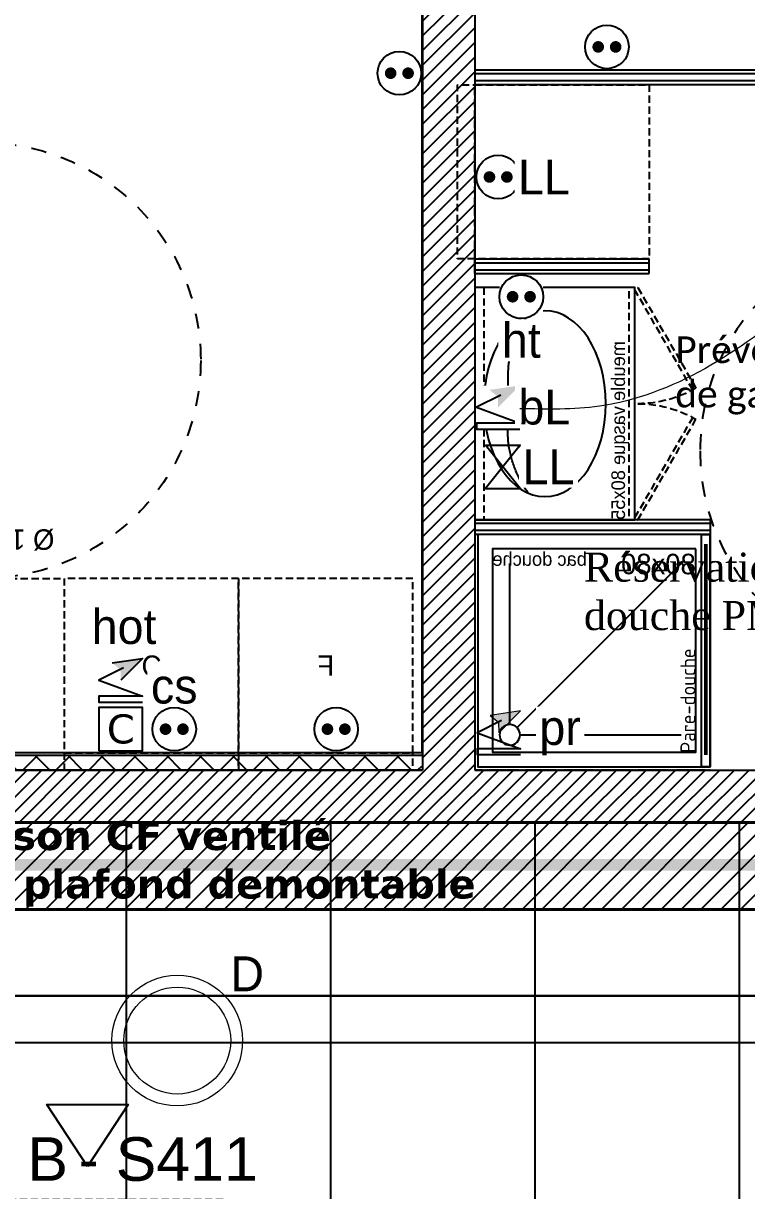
# Model space of a CAD drawing. Header units: centimetres. Extents: x -58072 to 12532, y -30603 to 6224.
# Drawn here: x 10409.8 to 10658.7, y 4155.5 to 4557.3 of the extents above; entities that cross this region are included whole.
import ezdxf

# ---------------------------------------------------------------- set-up
doc = ezdxf.new("R2010")
doc.units = ezdxf.units.CM
for name, pattern in [('prlm_gaz', [36, 24, -3, 0, -3, 0, -3, 0, -3]), ('Style de ligne -11', [0.347222, 0.20828, -0.138942]), ('Style de ligne -13', [0.147638, 0.098425, -0.049213]), ('Style de ligne -5', [0.20828, 0.069425, -0.138855]), ('VW-01', [0.41656, 0.20828, -0.20828])]:
    doc.linetypes.add(name, pattern=pattern)
for name, color, linetype in [('B Aménagement intérieur', 252, 'Continuous'), ('B BATI-équipement-sanitaires', 252, 'Continuous'), ('B faience', 252, 'Style de ligne -11'), ('B Faux plafonds', 252, 'Continuous'), ('B Faux plafonds_Hatch', 9, 'Continuous'), ('B GÈnÈral_Hatch', 252, 'Continuous'), ('B Général', 252, 'Continuous'), ('C ANNOTATIONS-PMR', 252, 'Style de ligne -5'), ('C ANNOTATIONS-prestations', 252, 'Continuous'), ('C ANNOTATIONS-prestations_Hatch', 252, 'Continuous'), ('C ANNOTATIONS-texte', 252, 'Continuous'), ('D SURFACES-shab', 252, 'Continuous'), ('F REMPLISSAGE-vert clair', 252, 'Continuous'), ('F REMPLISSAGE-vert foncé', 252, 'Continuous'), ('prlm-EAU-EF', 161, 'Continuous'), ('prlm-MOD', 7, 'Continuous'), ('prlm-MOD-PB', 123, 'Continuous')]:
    doc.layers.add(name, color=color, linetype=linetype)
doc.layers.add('prlm-ELEC-CFO', color=1, linetype='Continuous', lineweight=25)
doc.layers.add('prlm-GAZ', color=2, linetype='Continuous', lineweight=25)
doc.styles.add('Arial', font='arial.ttf', dxfattribs={"height": 12})
doc.styles.add('Eurostile', font='Eurosti.TTF')
doc.styles.add('Eurostile (italic)', font='Eurostib.TTF')
doc.styles.add('prlm-chauff', font='trebucbi.ttf', dxfattribs={"height": 18})
doc.styles.add('prlm-elec-cfo', font='comic.ttf', dxfattribs={"height": 12})
doc.styles.add('prlm-mod', font='cambriaz.ttf', dxfattribs={"height": 18})
doc.styles.add('prlm-vmc', font='pala.ttf', dxfattribs={"height": 14})
doc.styles.get("Standard").update_dxf_attribs({"font": 'isocp.shx', "height": 12})
pattern_1 = [(45, (0, 0), (2.4253472, -2.6458333), [])]

# ---------------------------------------------------------------- blocks, each defined once
blk = doc.blocks.new('B 60.Rond 150_PMR')
at = {"layer": 'B Général', "linetype": 'VW-01', "ltscale": 25.4}
blk.add_circle((0, 0), 75, dxfattribs=at)
at = {"layer": 'B Général', "insert": (-61.5, 0), "char_height": 7.056, "attachment_point": 5, "rotation": 90, "line_spacing_factor": 0.894578, "style": 'Eurostile (italic)'}
blk.add_mtext('Ø 150 PMR', dxfattribs=at)
blk = doc.blocks.new('B 60.Lave Linge')
at = {"layer": 'B Général', "linetype": 'Style de ligne -13', "ltscale": 25.4, "flags": 128}
blk.add_lwpolyline([(-29.47, 30), (-29.47, 36), (30.53, 36), (30.53, 30)], dxfattribs=at)
blk.add_lwpolyline([(-29.47, 30), (30.53, 30), (30.53, -30), (-29.47, -30)], close=True, dxfattribs=at)
at = {"layer": 'B Général', "insert": (0, 0), "char_height": 7.056, "attachment_point": 5, "line_spacing_factor": 0.894578, "style": 'Eurostile'}
blk.add_mtext('LL', dxfattribs=at)
blk = doc.blocks.new('B 60.Frigo')
at = {"layer": 'B Général', "linetype": 'Style de ligne -13', "ltscale": 25.4, "flags": 128}
blk.add_lwpolyline([(-30, 30), (30, 30), (30, -30), (-30, -30)], close=True, dxfattribs=at)
blk.add_lwpolyline([(30, -30), (30, -36), (-30, -36), (-30, -30)], dxfattribs=at)
at = {"layer": 'B Général', "insert": (0, 0), "char_height": 7.06, "attachment_point": 5, "line_spacing_factor": 0.894578, "style": 'Eurostile'}
blk.add_mtext('F', dxfattribs=at)
blk = doc.blocks.new('B 60.Cuisson')
at = {"layer": 'B Général', "linetype": 'Style de ligne -13', "ltscale": 25.4, "flags": 128}
blk.add_lwpolyline([(-30, 30), (-30, 36), (30, 36), (30, 30)], dxfattribs=at)
blk.add_lwpolyline([(-30, 30), (30, 30), (30, -30), (-30, -30)], close=True, dxfattribs=at)
at = {"layer": 'B Général', "insert": (0, 0), "char_height": 7.06, "attachment_point": 5, "line_spacing_factor": 0.894578, "style": 'Eurostile'}
blk.add_mtext('C', dxfattribs=at)
blk = doc.blocks.new('B 60.T2 S307 (2D)')
at = {"layer": 'B GÈnÈral_Hatch', "linetype": 'Continuous'}
h = blk.add_hatch(dxfattribs=at)
h.set_pattern_fill('02_ISOLANT', color=256, style=0, pattern_type=2)
h.set_pattern_definition([(45, (0, 0), (-5.65685, 5.65685), []), (135, (0, 0), (5.65685, 5.65685), [])])
h.paths.add_polyline_path([(53.81, -286.49), (53.81, -291.49), (356.81, -291.49), (356.81, -286.49)])
at = {"layer": 'B Général', "linetype": 'Continuous'}
for p, q in [((53.81, -285.49), (356.81, -285.49)), ((53.81, -285.49), (356.81, -285.49)), ((53.81, -286.49), (356.81, -286.49)), ((53.81, -291.49), (356.81, -291.49)), ((53.81, -291.49), (356.81, -291.49))]:
    blk.add_line(p, q, dxfattribs=at)
at = {"layer": 'D SURFACES-shab', "lineweight": 18, "flags": 128}
blk.add_lwpolyline([(53.81, -225.58), (53.81, -285.49), (356.81, -285.59), (356.81, 291.51), (4.57, 291.51), (4.57, 34.39), (4.57, 34.39), (4.57, -30.61), (4.57, -30.61), (4.57, -158.57), (34.57, -158.57), (34.57, -225.59)], close=True, dxfattribs=at)
at = {"layer": 'B Général', "rotation": 180}
blk.add_blockref('B 60.Lave Linge', (204.34, -255.59), dxfattribs=at)
at = {"layer": 'B Général', "xscale": -1, "rotation": 180}
blk.add_blockref('B 60.Cuisson', (263.81, -255.59), dxfattribs=at)
at = {"layer": 'B Général', "xscale": -1}
blk.add_blockref('B 60.Frigo', (323.81, -255.59), dxfattribs=at)
at = {"layer": 'C ANNOTATIONS-PMR', "ltscale": 25.4, "rotation": 90}
blk.add_blockref('B 60.Rond 150_PMR', (205.77, -150.59), dxfattribs=at)
blk = doc.blocks.new('B 60.PP 93_204 PF1_2h mur20')
at = {"layer": 'B GÈnÈral_Hatch', "linetype": 'Continuous'}
h = blk.add_hatch(dxfattribs=at)
h.set_pattern_fill('50_BETON', color=256, style=0, pattern_type=2)
h.set_pattern_definition(pattern_1)
edge = h.paths.add_edge_path()
edge.add_line((-51.6, -8.95), (-50.94, -8.37))
edge.add_line((-50.94, -8.37), (-50.93, -8.36))
edge.add_arc((-50.79, -8.52), 0.2, 48.9909, 131.0091, ccw=False)
edge.add_line((-50.66, -8.36), (-50.65, -8.37))
edge.add_line((-50.65, -8.37), (-50.1, -8.86))
edge.add_line((-50.1, -8.86), (-50.1, -8.86))
edge.add_arc((-50.06, -8.82), 0.05, 228.9909, 270)
edge.add_line((-50.06, -8.87), (-50.06, -8.87))
edge.add_line((-50.06, -8.87), (-46.7, -8.87))
edge.add_line((-46.7, -8.87), (-46.69, -8.87))
edge.add_arc((-46.69, -8.83), 0.0435, 270, 360)
edge.add_line((-46.65, -8.83), (-46.65, 2.7))
edge.add_arc((-46.48, 2.7), 0.174, 90, 180, ccw=False)
edge.add_line((-46.48, 2.87), (-46.45, 2.87))
edge.add_line((-46.45, 2.87), (-44.9, 2.87))
edge.add_line((-44.9, 2.87), (-44.89, 2.87))
edge.add_arc((-44.89, 2.91), 0.0435, 270, 360)
edge.add_line((-44.85, 2.91), (-44.85, 5.96))
edge.add_arc((-44.89, 5.96), 0.0435, 0, 90)
edge.add_line((-44.89, 6), (-44.9, 6))
edge.add_line((-44.9, 6), (-46.45, 6))
edge.add_line((-46.45, 6), (-46.48, 6))
edge.add_arc((-46.48, 6.17), 0.174, 180, 270, ccw=False)
edge.add_line((-46.65, 6.17), (-46.65, 8.83))
edge.add_arc((-46.69, 8.83), 0.0435, 0, 90)
edge.add_line((-46.69, 8.87), (-46.7, 8.87))
edge.add_line((-46.7, 8.87), (-50.06, 8.87))
edge.add_line((-50.06, 8.87), (-50.06, 8.87))
edge.add_arc((-50.06, 8.82), 0.05, 90, 131.0091)
edge.add_line((-50.1, 8.86), (-50.1, 8.86))
edge.add_line((-50.1, 8.86), (-50.65, 8.37))
edge.add_line((-50.65, 8.37), (-50.66, 8.37))
edge.add_arc((-50.79, 8.52), 0.2, 233.0967, 311.0091, ccw=False)
edge.add_line((-50.91, 8.36), (-50.92, 8.36))
edge.add_line((-50.92, 8.36), (-51.44, 8.81))
edge.add_line((-51.44, 8.81), (-51.44, 8.81))
edge.add_line((-51.44, 8.81), (-51.6, 8.95))
edge.add_line((-51.6, 8.95), (-51.6, -8.95))
h = blk.add_hatch(dxfattribs=at)
h.set_pattern_fill('50_BETON', color=256, style=0, pattern_type=2)
h.set_pattern_definition(pattern_1)
edge = h.paths.add_edge_path()
edge.add_line((51.6, -8.95), (50.94, -8.37))
edge.add_line((50.94, -8.37), (50.93, -8.36))
edge.add_arc((50.79, -8.52), 0.2, 48.9909, 131.0091)
edge.add_line((50.66, -8.36), (50.65, -8.37))
edge.add_line((50.65, -8.37), (50.1, -8.86))
edge.add_line((50.1, -8.86), (50.1, -8.86))
edge.add_arc((50.06, -8.82), 0.05, 270, 311.0091, ccw=False)
edge.add_line((50.06, -8.87), (50.06, -8.87))
edge.add_line((50.06, -8.87), (46.7, -8.87))
edge.add_line((46.7, -8.87), (46.69, -8.87))
edge.add_arc((46.69, -8.83), 0.0435, 180, 270, ccw=False)
edge.add_line((46.65, -8.83), (46.65, 2.7))
edge.add_arc((46.48, 2.7), 0.174, 0, 90)
edge.add_line((46.48, 2.87), (46.45, 2.87))
edge.add_line((46.45, 2.87), (44.9, 2.87))
edge.add_line((44.9, 2.87), (44.89, 2.87))
edge.add_arc((44.89, 2.91), 0.0435, 180, 270, ccw=False)
edge.add_line((44.85, 2.91), (44.85, 5.96))
edge.add_arc((44.89, 5.96), 0.0435, 90, 180, ccw=False)
edge.add_line((44.89, 6), (44.9, 6))
edge.add_line((44.9, 6), (46.45, 6))
edge.add_line((46.45, 6), (46.48, 6))
edge.add_arc((46.48, 6.17), 0.174, 270, 360)
edge.add_line((46.65, 6.17), (46.65, 8.83))
edge.add_arc((46.69, 8.83), 0.0435, 90, 180, ccw=False)
edge.add_line((46.69, 8.87), (46.7, 8.87))
edge.add_line((46.7, 8.87), (50.06, 8.87))
edge.add_line((50.06, 8.87), (50.06, 8.87))
edge.add_arc((50.06, 8.82), 0.05, 48.9909, 90, ccw=False)
edge.add_line((50.1, 8.86), (50.1, 8.86))
edge.add_line((50.1, 8.86), (50.65, 8.37))
edge.add_line((50.65, 8.37), (50.66, 8.37))
edge.add_arc((50.79, 8.52), 0.2, 228.9909, 306.9033)
edge.add_line((50.91, 8.36), (50.92, 8.36))
edge.add_line((50.92, 8.36), (51.44, 8.81))
edge.add_line((51.44, 8.81), (51.44, 8.81))
edge.add_line((51.44, 8.81), (51.6, 8.95))
edge.add_line((51.6, 8.95), (51.6, -8.95))
at = {"layer": 'B Général', "linetype": 'Style de ligne -13', "ltscale": 25.4}
for p, q in [((46.7, 9), (-46.7, 9)), ((46.7, -9), (-46.7, -9))]:
    blk.add_line(p, q, dxfattribs=at)
at = {"layer": 'B Général', "linetype": 'Continuous', "flags": 128}
for points in [[(45, 12), (48.5, 12), (48.5, 10), (50, 10), (50.01, 106), (48.51, 106), (48.51, 104), (45.01, 104)], [(0, -20.5), (-14, -41.85), (14, -41.85)]]:
    blk.add_lwpolyline(points, close=True, dxfattribs=at)
for points in [[(-46.5, 8.83), (-46.5, 6.17, 0.414214), (-46.46, 6.13), (-46.45, 6.13), (-44.9, 6.13), (-44.87, 6.13, -0.414214), (-44.7, 5.96), (-44.7, 2.91, -0.414214), (-44.87, 2.74), (-44.9, 2.74), (-46.45, 2.74), (-46.46, 2.74, 0.414214), (-46.5, 2.7), (-46.5, -8.83, -0.414214), (-46.67, -9), (-46.7, -9), (-50.06, -9), (-50.07, -9, -0.18087), (-50.2, -8.95), (-50.2, -8.95), (-50.76, -8.47), (-50.76, -8.46, 0.373975), (-50.83, -8.46), (-50.83, -8.47), (-51.49, -9.04), (-51.6, -8.95), (-50.94, -8.37), (-50.93, -8.36, -0.373975), (-50.66, -8.36), (-50.65, -8.37), (-50.1, -8.86), (-50.1, -8.86, 0.18087), (-50.06, -8.87), (-50.06, -8.87), (-46.7, -8.87), (-46.69, -8.87, 0.414214), (-46.65, -8.83), (-46.65, 2.7, -0.414214), (-46.48, 2.87), (-46.45, 2.87), (-44.9, 2.87), (-44.89, 2.87, 0.414214), (-44.85, 2.91), (-44.85, 5.96, 0.414214), (-44.89, 6), (-44.9, 6), (-46.45, 6), (-46.48, 6, -0.414214), (-46.65, 6.17), (-46.65, 8.83, 0.414214), (-46.69, 8.87), (-46.7, 8.87), (-50.06, 8.87), (-50.06, 8.87, 0.18087), (-50.1, 8.86), (-50.1, 8.86), (-50.65, 8.37), (-50.66, 8.37, -0.353689), (-50.91, 8.36), (-50.92, 8.36), (-51.44, 8.81), (-51.44, 8.81), (-51.6, 8.95), (-51.49, 9.04), (-50.88, 8.51, 0.385556), (-50.77, 8.46), (-50.76, 8.47), (-50.2, 8.95), (-50.2, 8.95, -0.18087), (-50.07, 9), (-50.06, 9), (-46.7, 9), (-46.67, 9, -0.414214)], [(46.5, 8.83), (46.5, 6.17, -0.414214), (46.46, 6.13), (46.45, 6.13), (44.9, 6.13), (44.87, 6.13, 0.414214), (44.7, 5.96), (44.7, 2.91, 0.414214), (44.87, 2.74), (44.9, 2.74), (46.45, 2.74), (46.46, 2.74, -0.414214), (46.5, 2.7), (46.5, -8.83, 0.414214), (46.67, -9), (46.7, -9), (50.06, -9), (50.07, -9, 0.18087), (50.2, -8.95), (50.2, -8.95), (50.76, -8.47), (50.76, -8.46, -0.373975), (50.83, -8.46), (50.83, -8.47), (51.49, -9.04), (51.6, -8.95), (50.94, -8.37), (50.93, -8.36, 0.373975), (50.66, -8.36), (50.65, -8.37), (50.1, -8.86), (50.1, -8.86, -0.18087), (50.06, -8.87), (50.06, -8.87), (46.7, -8.87), (46.69, -8.87, -0.414214), (46.65, -8.83), (46.65, 2.7, 0.414214), (46.48, 2.87), (46.45, 2.87), (44.9, 2.87), (44.89, 2.87, -0.414214), (44.85, 2.91), (44.85, 5.96, -0.414214), (44.89, 6), (44.9, 6), (46.45, 6), (46.48, 6, 0.414214), (46.65, 6.17), (46.65, 8.83, -0.414214), (46.69, 8.87), (46.7, 8.87), (50.06, 8.87), (50.06, 8.87, -0.18087), (50.1, 8.86), (50.1, 8.86), (50.65, 8.37), (50.66, 8.37, 0.353689), (50.91, 8.36), (50.92, 8.36), (51.44, 8.81), (51.44, 8.81), (51.6, 8.95), (51.49, 9.04), (50.88, 8.51, -0.385556), (50.77, 8.46), (50.76, 8.47), (50.2, 8.95), (50.2, 8.95, 0.18087), (50.07, 9), (50.06, 9), (46.7, 9), (46.67, 9, 0.414214)]]:
    blk.add_lwpolyline(points, format="xyb", close=True, dxfattribs=at)
at = {"layer": 'B Général', "linetype": 'Continuous'}
blk.add_circle((48.5, 9.5), 0.5, dxfattribs=at)
blk.add_arc((48.5, 9.5), 94.5, 90, 181.2323, dxfattribs=at)
at = {"layer": 'C ANNOTATIONS-prestations', "insert": (25.17, 12.23), "char_height": 7.056, "attachment_point": 1, "rotation": 90, "line_spacing_factor": 0.894578, "style": 'Eurostile'}
blk.add_mtext('PP 93*204\\PPF 1/2h\\P', dxfattribs=at)
blk = doc.blocks.new('xi.pdch')
at = {"layer": 'prlm-MOD', "color": 0, "linetype": 'ByBlock', "lineweight": -2, "ltscale": 50}
blk.add_lwpolyline([(-32.52, -3.22), (-32.52, -0.19), (47.48, -0.19), (47.48, -3.22)], close=True, dxfattribs=at)
at = {"layer": 'prlm-MOD', "color": 0, "linetype": 'ByBlock', "lineweight": 5, "ltscale": 50, "const_width": 1.3}
blk.add_lwpolyline([(-28.4, -1.71), (44.13, -1.71), (44.13, -1.71)], dxfattribs=at)
at = {"layer": 'prlm-MOD', "color": 0, "insert": (-27.71, 7.06), "char_height": 5.1497, "width": 137.3149, "attachment_point": 1}
blk.add_mtext('Pare-douche', dxfattribs=at)
blk = doc.blocks.new('xi.txt-trappes3cep')
at = {"layer": 'prlm-MOD-PB', "insert": (0, 0), "char_height": 10, "width": 184.9463, "attachment_point": 1, "rotation": 360, "style": 'prlm-chauff'}
blk.add_mtext('{\\fCalibri|b0|i0|c0|p34;\\H0.91667x;Prévoir trappe de visite en pied de gaine des conduits 3CEP}', dxfattribs=at)
blk = doc.blocks.new('xi.attdchpmr')
at = {"layer": 'prlm-MOD-PB', "insert": (0, 0), "char_height": 10, "width": 140.3781, "attachment_point": 1, "rotation": 360, "style": 'prlm-vmc'}
blk.add_mtext('Réservation pour douche PMR', dxfattribs=at)
blk = doc.blocks.new('xi.PC')
at = {"color": 0, "lineweight": 5}
blk.add_wipeout([(-7.5, -7.5), (7.5, -7.5), (7.5, 7.5), (-7.5, 7.5)], dxfattribs=at).dxf.layer = 'prlm-ELEC-CFO'
at = {"layer": 'prlm-ELEC-CFO', "color": 0, "linetype": 'ByBlock', "lineweight": 5, "const_width": 2}
for points in [[(-4, 0, 1), (-2, 0, 1)], [(2, 0, 1), (4, 0, 1)]]:
    blk.add_lwpolyline(points, format="xyb", close=True, dxfattribs=at)
at = {"layer": 'prlm-ELEC-CFO', "color": 0, "linetype": 'ByBlock', "lineweight": -2}
blk.add_circle((0, 0), 7.5, dxfattribs=at)
blk = doc.blocks.new('xi.SF32')
at = {"layer": 'prlm-ELEC-CFO', "color": 0, "flags": 128}
blk.add_lwpolyline([(-7.5, -7.5), (7.5, -7.5), (7.5, 7.5), (-7.5, 7.5)], close=True, dxfattribs=at)
at = {"layer": 'prlm-ELEC-CFO', "color": 0, "linetype": 'ByBlock', "insert": (0, 0), "char_height": 10, "width": 11.36, "attachment_point": 5}
blk.add_mtext('{\\fVerdana|b0|i0|c0|p34;C}', dxfattribs=at)
blk = doc.blocks.new('xi.PCS')
at = {"color": 0, "lineweight": 5}
blk.add_wipeout([(-7.5, -7.5), (7.5, -7.5), (7.5, 7.5), (-7.5, 7.5)], dxfattribs=at).dxf.layer = 'prlm-ELEC-CFO'
at = {"layer": 'prlm-ELEC-CFO', "color": 0, "linetype": 'ByBlock', "lineweight": 5, "const_width": 2}
for points in [[(-4, 0, 1), (-2, 0, 1)], [(2, 0, 1), (4, 0, 1)]]:
    blk.add_lwpolyline(points, format="xyb", close=True, dxfattribs=at)
at = {"layer": 'prlm-ELEC-CFO', "color": 0, "linetype": 'ByBlock', "lineweight": -2}
blk.add_circle((0, 0), 7.5, dxfattribs=at)
blk = doc.blocks.new('xi.BL')
at = {"color": 0, "lineweight": 5}
blk.add_wipeout([(-7.5, -7.5), (7.5, -7.5), (7.5, 7.5), (-7.5, 7.5)], dxfattribs=at).dxf.layer = 'prlm-ELEC-CFO'
at = {"layer": 'prlm-ELEC-CFO', "lineweight": 5}
blk.add_hatch(color=0, dxfattribs=at).paths.add_polyline_path([(-3, 6), (-0.1, 3.7), (0, 0), (7.5, 7.5)])
at = {"layer": 'prlm-ELEC-CFO', "color": 0}
blk.add_lwpolyline([(0.95, 4.23), (-7.5, 0), (7.5, -5.5), (-7.5, -5.5), (-7.5, -7.5), (7.5, -7.5)], dxfattribs=at)
blk = doc.blocks.new('xi.PCHT')
at = {"color": 0, "lineweight": 5}
blk.add_wipeout([(-7.5, -7.5), (7.5, -7.5), (7.5, 7.5), (-7.5, 7.5)], dxfattribs=at).dxf.layer = 'prlm-ELEC-CFO'
at = {"layer": 'prlm-ELEC-CFO', "color": 0, "linetype": 'ByBlock', "lineweight": 5, "const_width": 2}
for points in [[(-4, 0, 1), (-2, 0, 1)], [(2, 0, 1), (4, 0, 1)]]:
    blk.add_lwpolyline(points, format="xyb", close=True, dxfattribs=at)
at = {"layer": 'prlm-ELEC-CFO', "color": 0, "linetype": 'ByBlock', "lineweight": -2}
blk.add_circle((0, 0), 7.5, dxfattribs=at)
blk = doc.blocks.new('xi.PR')
at = {"layer": 'prlm-ELEC-CFO', "lineweight": 5}
blk.add_hatch(color=0, dxfattribs=at).paths.add_polyline_path([(-3, 6), (-0.1, 3.7), (0, 0), (7.5, 7.5)])
at = {"layer": 'prlm-ELEC-CFO', "color": 0}
blk.add_lwpolyline([(0.95, 4.23), (-7.5, 0), (7.5, -5.5), (-7.5, -5.5), (-7.5, -7.5), (7.5, -7.5)], dxfattribs=at)
at = {"layer": 'prlm-ELEC-CFO', "color": 0, "lineweight": 5, "flags": 128}
blk.add_lwpolyline([(-3, 6), (-0.1, 3.7), (0, 0), (7.5, 7.5)], close=True, dxfattribs=at)
blk = doc.blocks.new('xi.LL')
at = {"color": 0, "lineweight": 5}
blk.add_wipeout([(-7.5, -7.5), (7.5, -7.5), (7.5, 7.5), (-7.5, 7.5)], dxfattribs=at).dxf.layer = 'prlm-ELEC-CFO'
at = {"layer": 'prlm-ELEC-CFO', "color": 0, "linetype": 'ByBlock', "lineweight": 5, "const_width": 2}
for points in [[(-4, 0, 1), (-2, 0, 1)], [(2, 0, 1), (4, 0, 1)]]:
    blk.add_lwpolyline(points, format="xyb", close=True, dxfattribs=at)
at = {"layer": 'prlm-ELEC-CFO', "color": 0, "linetype": 'ByBlock', "lineweight": -2}
blk.add_circle((0, 0), 7.5, dxfattribs=at)
blk = doc.blocks.new('xi.LLrob')
at = {"layer": 'prlm-EAU-EF', "color": 0}
blk.add_lwpolyline([(-6, 7.5), (6, 7.5), (-6, -7.5), (6, -7.5)], close=True, dxfattribs=at)
blk = doc.blocks.new('xi.hot')
at = {"layer": 'prlm-ELEC-CFO', "lineweight": 5}
blk.add_hatch(color=0, dxfattribs=at).paths.add_polyline_path([(-3, 6), (-0.1, 3.7), (0, 0), (7.5, 7.5)])
at = {"layer": 'prlm-ELEC-CFO', "color": 0}
for points in [[(0.95, 4.23), (-7.5, 0), (7.5, -5.5), (-7.5, -5.5), (-7.5, -7.5), (7.5, -7.5)], [(-3, 6), (7.5, 7.5), (0, 0)]]:
    blk.add_lwpolyline(points, dxfattribs=at)
blk = doc.blocks.new('xi.lumD')
at = {"layer": 'prlm-ELEC-CFO', "color": 0, "linetype": 'ByBlock', "lineweight": 13}
for radius in [22.49, 18.39]:
    blk.add_circle((0, 0), radius, dxfattribs=at)
blk = doc.blocks.new('B 60.Bac douche 80.80')
at = {"layer": 'B faience', "lineweight": 18, "flags": 128}
blk.add_lwpolyline([(-41, -40), (40, -40), (40, 41)], dxfattribs=at)
at = {"layer": 'B Général', "linetype": 'Continuous'}
for p, q in [((25.5, -25.5), (-31, 31)), ((28, -24.46), (28, 31)), ((24.46, -28), (-31, -28))]:
    blk.add_line(p, q, dxfattribs=at)
at = {"layer": 'B Général', "linetype": 'Continuous', "flags": 128}
for points in [[(-41, 41), (39, 41), (39, -39), (-41, -39)], [(-36, 36), (34, 36), (34, -34), (-36, -34)]]:
    blk.add_lwpolyline(points, close=True, dxfattribs=at)
at = {"layer": 'B Général', "linetype": 'Continuous'}
blk.add_circle((28, -28), 3.54, dxfattribs=at)
at = {"layer": 'B Général', "insert": (-36, 30.76), "char_height": 7.056, "width": 35, "attachment_point": 4, "line_spacing_factor": 0.894578, "style": 'Eurostile'}
blk.add_mtext('80x80', dxfattribs=at)
at = {"layer": 'C ANNOTATIONS-prestations', "insert": (34, 32.51), "char_height": 4.7037, "width": 70, "attachment_point": 6, "line_spacing_factor": 0.894578, "style": 'Eurostile'}
blk.add_mtext('bac douche ', dxfattribs=at)
blk = doc.blocks.new('B 60.Groupe-3-1')
at = {"layer": 'B Général', "linetype": 'Continuous'}
for centre, major_axis, ratio in [((0, -24.07), (32, 0), 0.65625), ((0, -6.97), (1.5, 0), 1), ((0, -17.15), (2.5, 0), 1)]:
    blk.add_ellipse(centre, major_axis=major_axis, ratio=ratio, dxfattribs=at)
for points in [[(-30.82, -18.37), (-20.7, -11.37), (-9.74, -11.32), (-4.71, -11.3), (0, -11.3)], [(30.82, -18.37), (20.7, -11.37), (9.74, -11.32), (4.71, -11.3), (0, -11.3)]]:
    blk.add_open_spline(points, degree=2, knots=[0, 0, 0, 1, 1, 2, 2, 2], dxfattribs=at)
blk.add_open_spline([(-30.45, -17.59), (-30.5, -17.61), (-30.55, -17.64)], degree=2, dxfattribs=at)
blk = doc.blocks.new('B 60.meuble vasque 80x60')
at = {"layer": 'B BATI-équipement-sanitaires', "linetype": 'Style de ligne -13', "ltscale": 25.4, "flags": 128}
for points in [[(-40, -3.07), (40, -3.07), (40, -53.07), (-40, -53.07)], [(-40, -56.07), (-5.36, -76.07), (-4.71, -74.94), (-39.35, -54.94)], [(40, -56.07), (5.36, -76.07), (4.71, -74.94), (39.35, -54.94)]]:
    blk.add_lwpolyline(points, close=True, dxfattribs=at)
at = {"layer": 'B BATI-équipement-sanitaires', "linetype": 'Style de ligne -13', "ltscale": 25.4}
for centre, start, end in [((-40, -56.07), 330, 0), ((40, -56.07), 180, 210)]:
    blk.add_arc(centre, 40, start, end, dxfattribs=at)
at = {"layer": 'B Général', "flags": 128}
blk.add_lwpolyline([(-40, 0), (40, 0), (40, -55), (-40, -55)], close=True, dxfattribs=at)
at = {"layer": 'B Général'}
blk.add_blockref('B 60.Groupe-3-1', (0, 0), dxfattribs=at)
at = {"layer": 'C ANNOTATIONS-prestations', "insert": (40, -53.07), "char_height": 4.7037, "width": 80, "attachment_point": 9, "line_spacing_factor": 0.894578, "style": 'Eurostile'}
blk.add_mtext('meuble vasque 80x55', dxfattribs=at)

msp = doc.modelspace()

# ---------------------------------------------------------------- hatches: boundary and pattern name
at = {"layer": 'B Faux plafonds_Hatch', "linetype": 'Continuous'}
h = msp.add_hatch(dxfattribs=at)
h.set_pattern_fill('F_P__SOFFITE', color=256, style=0, pattern_type=2)
h.set_pattern_definition([(45, (0, 0.2205), (-3.5277778, 3.3072917), [])])
h.paths.add_polyline_path([(9434.485, 4137.39), (9404.485, 4137.39), (9404.485, 4252.368), (9190.796, 4252.368), (9190.796, 4137.39), (9189.484, 4137.39), (9189.484, 3716.389), (9190.796, 3716.389), (9190.796, 2350.491), (9160.796, 2350.491), (9160.796, 4282.223), (9171, 4282.223), (9171, 4282.368), (11431.445, 4282.368), (11431.445, 4252.368), (9434.485, 4252.368)])
at = {"layer": 'B GÈnÈral_Hatch', "linetype": 'Continuous'}
h = msp.add_hatch(dxfattribs=at)
h.set_pattern_fill('50_BETON', color=256, style=0, pattern_type=2)
h.set_pattern_definition(pattern_1)
h.paths.add_polyline_path([(10547.178, 4300.316), (10565.178, 4300.317), (10565.178, 4893.389), (10547.178, 4893.389)])
h = msp.add_hatch(dxfattribs=at)
h.set_pattern_fill('50_BETON', color=256, style=0, pattern_type=2)
h.set_pattern_definition(pattern_1)
h.paths.add_polyline_path([(10185.388, 4300.293), (10185.389, 4282.293), (10908.456, 4282.339), (10908.455, 4300.339)])
at = {"layer": 'C ANNOTATIONS-prestations_Hatch', "linetype": 'Continuous'}
h = msp.add_hatch(dxfattribs=at)
h.set_pattern_fill('DALETTES TERRASSE 50X50', color=256, scale=1.406016, style=0, pattern_type=2)
h.set_pattern_definition([(0, (9531.354, 4152.3), (4e-15, -70.3008), []), (-90, (9531.354, 4152.3), (70.3008, 0), [])])
h.paths.add_polyline_path([(8944.484, 4282.216), (8944.484, 4137.39), (9060.484, 4137.39), (9060.484, 2350.491), (9190.484, 2350.491), (9190.796, 3716.389), (9189.484, 3716.389), (9189.484, 4137.39), (9812.484, 4137.39), (9812.484, 4152.352), (11301.042, 4152.352), (11301.042, 2971.388), (11431.443, 2971.388), (11431.445, 4152.297), (11431.445, 4282.297)])

# ---------------------------------------------------------------- linework, layer by layer
at = {"layer": 'B Faux plafonds', "linetype": 'VW-01', "ltscale": 25.4, "flags": 128}
msp.add_lwpolyline([(9434.485, 4137.39), (9404.485, 4137.39), (9404.485, 4252.368), (9190.796, 4252.368), (9190.796, 4137.39), (9189.484, 4137.39), (9189.484, 3716.389), (9190.796, 3716.389), (9190.796, 2350.491), (9160.796, 2350.491), (9160.796, 4282.223), (9171, 4282.223), (9171, 4282.368), (11431.445, 4282.368), (11431.445, 4252.368), (9434.485, 4252.368)], close=True, dxfattribs=at)
at = {"layer": 'B Général', "linetype": 'Continuous', "lineweight": 18}
for p, q in [((10547.178, 4883.389), (10547.178, 4300.316)), ((10565.178, 4883.389), (10565.178, 4300.317)), ((10185.388, 4300.293), (10547.178, 4300.316)), ((10565.178, 4300.317), (10908.455, 4300.339)), ((10185.389, 4282.293), (10908.456, 4282.339))]:
    msp.add_line(p, q, dxfattribs=at)
at = {"layer": 'B Général', "linetype": 'Continuous'}
for p, q in [((10547.178, 4883.389), (10547.178, 4300.316)), ((10565.178, 4883.389), (10565.178, 4300.317)), ((10908.455, 4541.238), (10565.178, 4541.238)), ((10903.455, 4536.238), (10565.178, 4536.238)), ((10565.178, 4476.238), (10625.178, 4476.238)), ((10565.178, 4471.238), (10565.178, 4476.238)), ((10625.178, 4471.238), (10625.178, 4476.238)), ((10565.178, 4471.238), (10625.178, 4471.238)), ((10565.178, 4386.426), (10565.178, 4381.426)), ((10646.178, 4386.426), (10565.178, 4386.426)), ((10646.178, 4386.426), (10646.178, 4381.426)), ((10646.178, 4381.426), (10565.178, 4381.426)), ((10185.388, 4300.293), (10547.178, 4300.316)), ((10565.178, 4300.317), (10908.455, 4300.339)), ((10185.389, 4282.293), (10908.456, 4282.339))]:
    msp.add_line(p, q, dxfattribs=at)
at = {"layer": 'C ANNOTATIONS-prestations', "linetype": 'Continuous', "flags": 128}
msp.add_lwpolyline([(8944.484, 4282.216), (8944.484, 4137.39), (9060.484, 4137.39), (9060.484, 2350.491), (9190.484, 2350.491), (9190.796, 3716.389), (9189.484, 3716.389), (9189.484, 4137.39), (9812.484, 4137.39), (9812.484, 4152.352), (11301.042, 4152.352), (11301.042, 2971.388), (11431.443, 2971.388), (11431.445, 4152.297), (11431.445, 4282.297)], close=True, dxfattribs=at)
at = {"layer": 'D SURFACES-shab', "lineweight": 18, "flags": 128}
for points in [[(11156.923, 4883.389), (10565.178, 4883.389), (10565.178, 4541.238), (11148.5, 4541.238), (11148.5, 4536.238), (11088.462, 4536.238), (11088.448, 4300.354), (11235.444, 4300.359), (11235.443, 4345.361), (11431.443, 4345.361), (11431.443, 4536.238), (11341.443, 4536.238), (11341.443, 4883.389), (11156.923, 4883.388)], [(10565.178, 4536.238), (10565.178, 4300.376), (10830.099, 4300.376), (10830.099, 4443.238), (10903.455, 4443.238), (10903.455, 4536.238)]]:
    msp.add_lwpolyline(points, close=True, dxfattribs=at)
at = {"layer": 'F REMPLISSAGE-vert clair'}
for p, q in [((10907.155, 4539.938), (10565.178, 4539.938)), ((10904.755, 4537.538), (10565.178, 4537.538)), ((10565.178, 4474.938), (10625.178, 4474.938)), ((10565.178, 4472.538), (10625.178, 4472.538)), ((10646.178, 4385.126), (10565.178, 4385.126)), ((10646.178, 4382.726), (10565.178, 4382.726))]:
    msp.add_line(p, q, dxfattribs=at)
at = {"layer": 'F REMPLISSAGE-vert foncé', "linetype": 'Continuous'}
for p, q in [((10908.455, 4541.238), (10565.178, 4541.238)), ((10903.455, 4536.238), (10565.178, 4536.238)), ((10565.178, 4476.238), (10625.178, 4476.238)), ((10565.178, 4471.238), (10625.178, 4471.238)), ((10646.178, 4386.426), (10565.178, 4386.426)), ((10646.178, 4381.426), (10565.178, 4381.426))]:
    msp.add_line(p, q, dxfattribs=at)
at = {"layer": 'F REMPLISSAGE-vert foncé'}
for p, q in [((10907.155, 4539.938), (10565.178, 4539.938)), ((10904.755, 4537.538), (10565.178, 4537.538)), ((10565.178, 4474.938), (10625.178, 4474.938)), ((10565.178, 4472.538), (10625.178, 4472.538)), ((10646.178, 4385.126), (10565.178, 4385.126)), ((10646.178, 4382.726), (10565.178, 4382.726))]:
    msp.add_line(p, q, dxfattribs=at)
at = {"layer": 'prlm-GAZ'}
for points in [[(11304.943, 4287.361), (11270.079, 4222.57), (9929.191, 4222.57), (9890.808, 4328.152)], [(9890.808, 4107.125), (9929.805, 4206.522), (11276.081, 4206.522), (11307.111, 4291.389)]]:
    msp.add_lwpolyline(points, dxfattribs=at)
at = {"layer": 'prlm-GAZ', "linetype": 'prlm_gaz', "ltscale": 0.8, "const_width": 4}
msp.add_lwpolyline([(9180.94, 2358.432), (9180.94, 4267.645), (11285.943, 4267.645), (11285.943, 4291.917)], dxfattribs=at)
at = {"layer": 'prlm-MOD', "const_width": 1}
msp.add_lwpolyline([(11294.284, 4282.292), (11294.284, 4252.292), (9436.166, 4252.292), (9436.166, 4137.39), (9406.166, 4137.39), (9406.166, 4252.292), (9189.484, 4252.292), (9190.796, 2350.491), (9171.084, 2350.491), (9171.084, 4282.223), (11294.284, 4282.292)], dxfattribs=at)

# ---------------------------------------------------------------- block references
at = {"layer": 'B Aménagement intérieur'}
msp.add_blockref('B 60.T2 S307 (2D)', (10190.054, 4591.874), dxfattribs=at)
at = {"layer": 'B Général', "rotation": 90}
msp.add_blockref('B 60.Lave Linge', (10595.178, 4505.704), dxfattribs=at)
at = {"layer": 'B Général', "xscale": -1}
for name, p, rotation in [('B 60.meuble vasque 80x60', (10565.178, 4426.426), 90), ('B 60.PP 93_204 PF1_2h mur20', (10431.866, 4143.352), 180)]:
    msp.add_blockref(name, p, dxfattribs=dict(at, rotation=rotation))
msp.add_blockref('B 60.Bac douche 80.80', (10605.178, 4340.426), dxfattribs=at)
at = {"layer": 'C ANNOTATIONS-PMR', "ltscale": 25.4, "xscale": -1, "rotation": 270}
msp.add_blockref('B 60.Rond 150_PMR', (10717.659, 4410.203), dxfattribs=at)
at = {"layer": 'prlm-ELEC-CFO'}
for name, p in [('xi.SF32', (10443.305, 4314.384)), ('xi.PR', (10573.399, 4313.144))]:
    msp.add_blockref(name, p, dxfattribs=at)
at = {"layer": 'prlm-ELEC-CFO', "rotation": 90}
msp.add_blockref('xi.lumD', (10462.754, 4207.176), dxfattribs=at)
at = {"layer": 'prlm-MOD', "rotation": 90}
msp.add_blockref('xi.pdch', (10642.955, 4333.941), dxfattribs=at)
at = {"layer": 'prlm-MOD-PB'}
for name, p in [('xi.txt-trappes3cep', (10634.101, 4449.575)), ('xi.attdchpmr', (10602.684, 4375.166))]:
    msp.add_blockref(name, p, dxfattribs=at)

# ---------------------------------------------------------------- texts
at = {"layer": 'C ANNOTATIONS-texte', "color": 0, "style": 'Arial'}
for s, p in [('B', (10411.191, 4158.923)), (' - S411', (10422.95, 4158.923))]:
    msp.add_text(s, height=15, dxfattribs=at).set_placement(p)
at = {"layer": 'prlm-MOD', "insert": (10373.787, 4282.784), "char_height": 10, "width": 190.6071, "attachment_point": 1, "style": 'prlm-mod'}
msp.add_mtext('{\\fVerdana|b1|i0|c0|p34;Caisson CF ventilé\\P+ fx plafond demontable}', dxfattribs=at)

# ---------------------------------------------------------------- next in the draw order: block references
at = {"layer": 'prlm-ELEC-CFO'}
for name, p in [('xi.PC', (10610.603, 4549.238)), ('xi.PC', (10539.178, 4540.182)), ('xi.BL', (10573.178, 4425.178)), ('xi.PCS', (10461.71, 4314.384)), ('xi.PC', (10517.427, 4314.385))]:
    msp.add_blockref(name, p, dxfattribs=at)

# ---------------------------------------------------------------- next in the draw order: texts
at = {"layer": 'prlm-EAU-EF', "lineweight": 20, "insert": (10590.512, 4404.675), "char_height": 12, "attachment_point": 5, "line_spacing_factor": 0.8, "style": 'prlm-elec-cfo', "bg_fill": 3, "box_fill_scale": 1.1, "bg_fill_color": 256, "bg_fill_transparency": 0}
msp.add_mtext('LL', dxfattribs=at)
at = {"layer": 'prlm-ELEC-CFO', "lineweight": 20, "char_height": 12, "line_spacing_factor": 0.8, "style": 'prlm-elec-cfo', "bg_fill": 3, "bg_fill_color": 256, "bg_fill_transparency": 0}
for s, insert, attachment_point, box_fill_scale in [('hot', (10444.439, 4355.699), 2, 0.95), ('pr', (10594.48, 4313.144), 5, 1.1), ('D', (10486.811, 4236.161), 2, 0.95)]:
    msp.add_mtext(s, dxfattribs=dict(at, insert=insert, attachment_point=attachment_point, box_fill_scale=box_fill_scale))

# ---------------------------------------------------------------- next in the draw order: block references
at = {"layer": 'prlm-EAU-EF'}
msp.add_blockref('xi.LLrob', (10574.766, 4404.675), dxfattribs=at)

# ---------------------------------------------------------------- next in the draw order: texts
at = {"layer": 'prlm-ELEC-CFO', "lineweight": 20, "char_height": 12, "attachment_point": 5, "line_spacing_factor": 0.8, "style": 'prlm-elec-cfo', "bg_fill": 3, "box_fill_scale": 1.1, "bg_fill_color": 256, "bg_fill_transparency": 0}
for s, insert in [('bL', (10589.061, 4425.178)), ('cs', (10461.71, 4329.129))]:
    msp.add_mtext(s, dxfattribs=dict(at, insert=insert))

# ---------------------------------------------------------------- next in the draw order: linework, layer by layer
at = {"layer": 'prlm-ELEC-CFO', "lineweight": 13}
msp.add_spline([(10878.664, 4450.629), (10889.688, 4493.79), (10755.496, 4520.383), (10676.253, 4461.416), (10608, 4425.574), (10580.678, 4424.707)], degree=3, dxfattribs=at)

# ---------------------------------------------------------------- next in the draw order: block references
at = {"layer": 'prlm-ELEC-CFO'}
msp.add_blockref('xi.hot', (10443.298, 4331.222), dxfattribs=at)

# ---------------------------------------------------------------- next in the draw order: block references
for name, p in [('xi.LL', (10573.178, 4504.454)), ('xi.PCHT', (10581.146, 4463.238))]:
    msp.add_blockref(name, p, dxfattribs=at)

# ---------------------------------------------------------------- next in the draw order: texts
at = {"layer": 'prlm-ELEC-CFO', "lineweight": 20, "char_height": 12, "attachment_point": 5, "line_spacing_factor": 0.8, "style": 'prlm-elec-cfo', "bg_fill": 3, "box_fill_scale": 1.1, "bg_fill_color": 256, "bg_fill_transparency": 0}
for s, insert in [('LL', (10588.924, 4504.454)), ('ht', (10581.146, 4448.161))]:
    msp.add_mtext(s, dxfattribs=dict(at, insert=insert))

doc.saveas('drawing.dxf')
